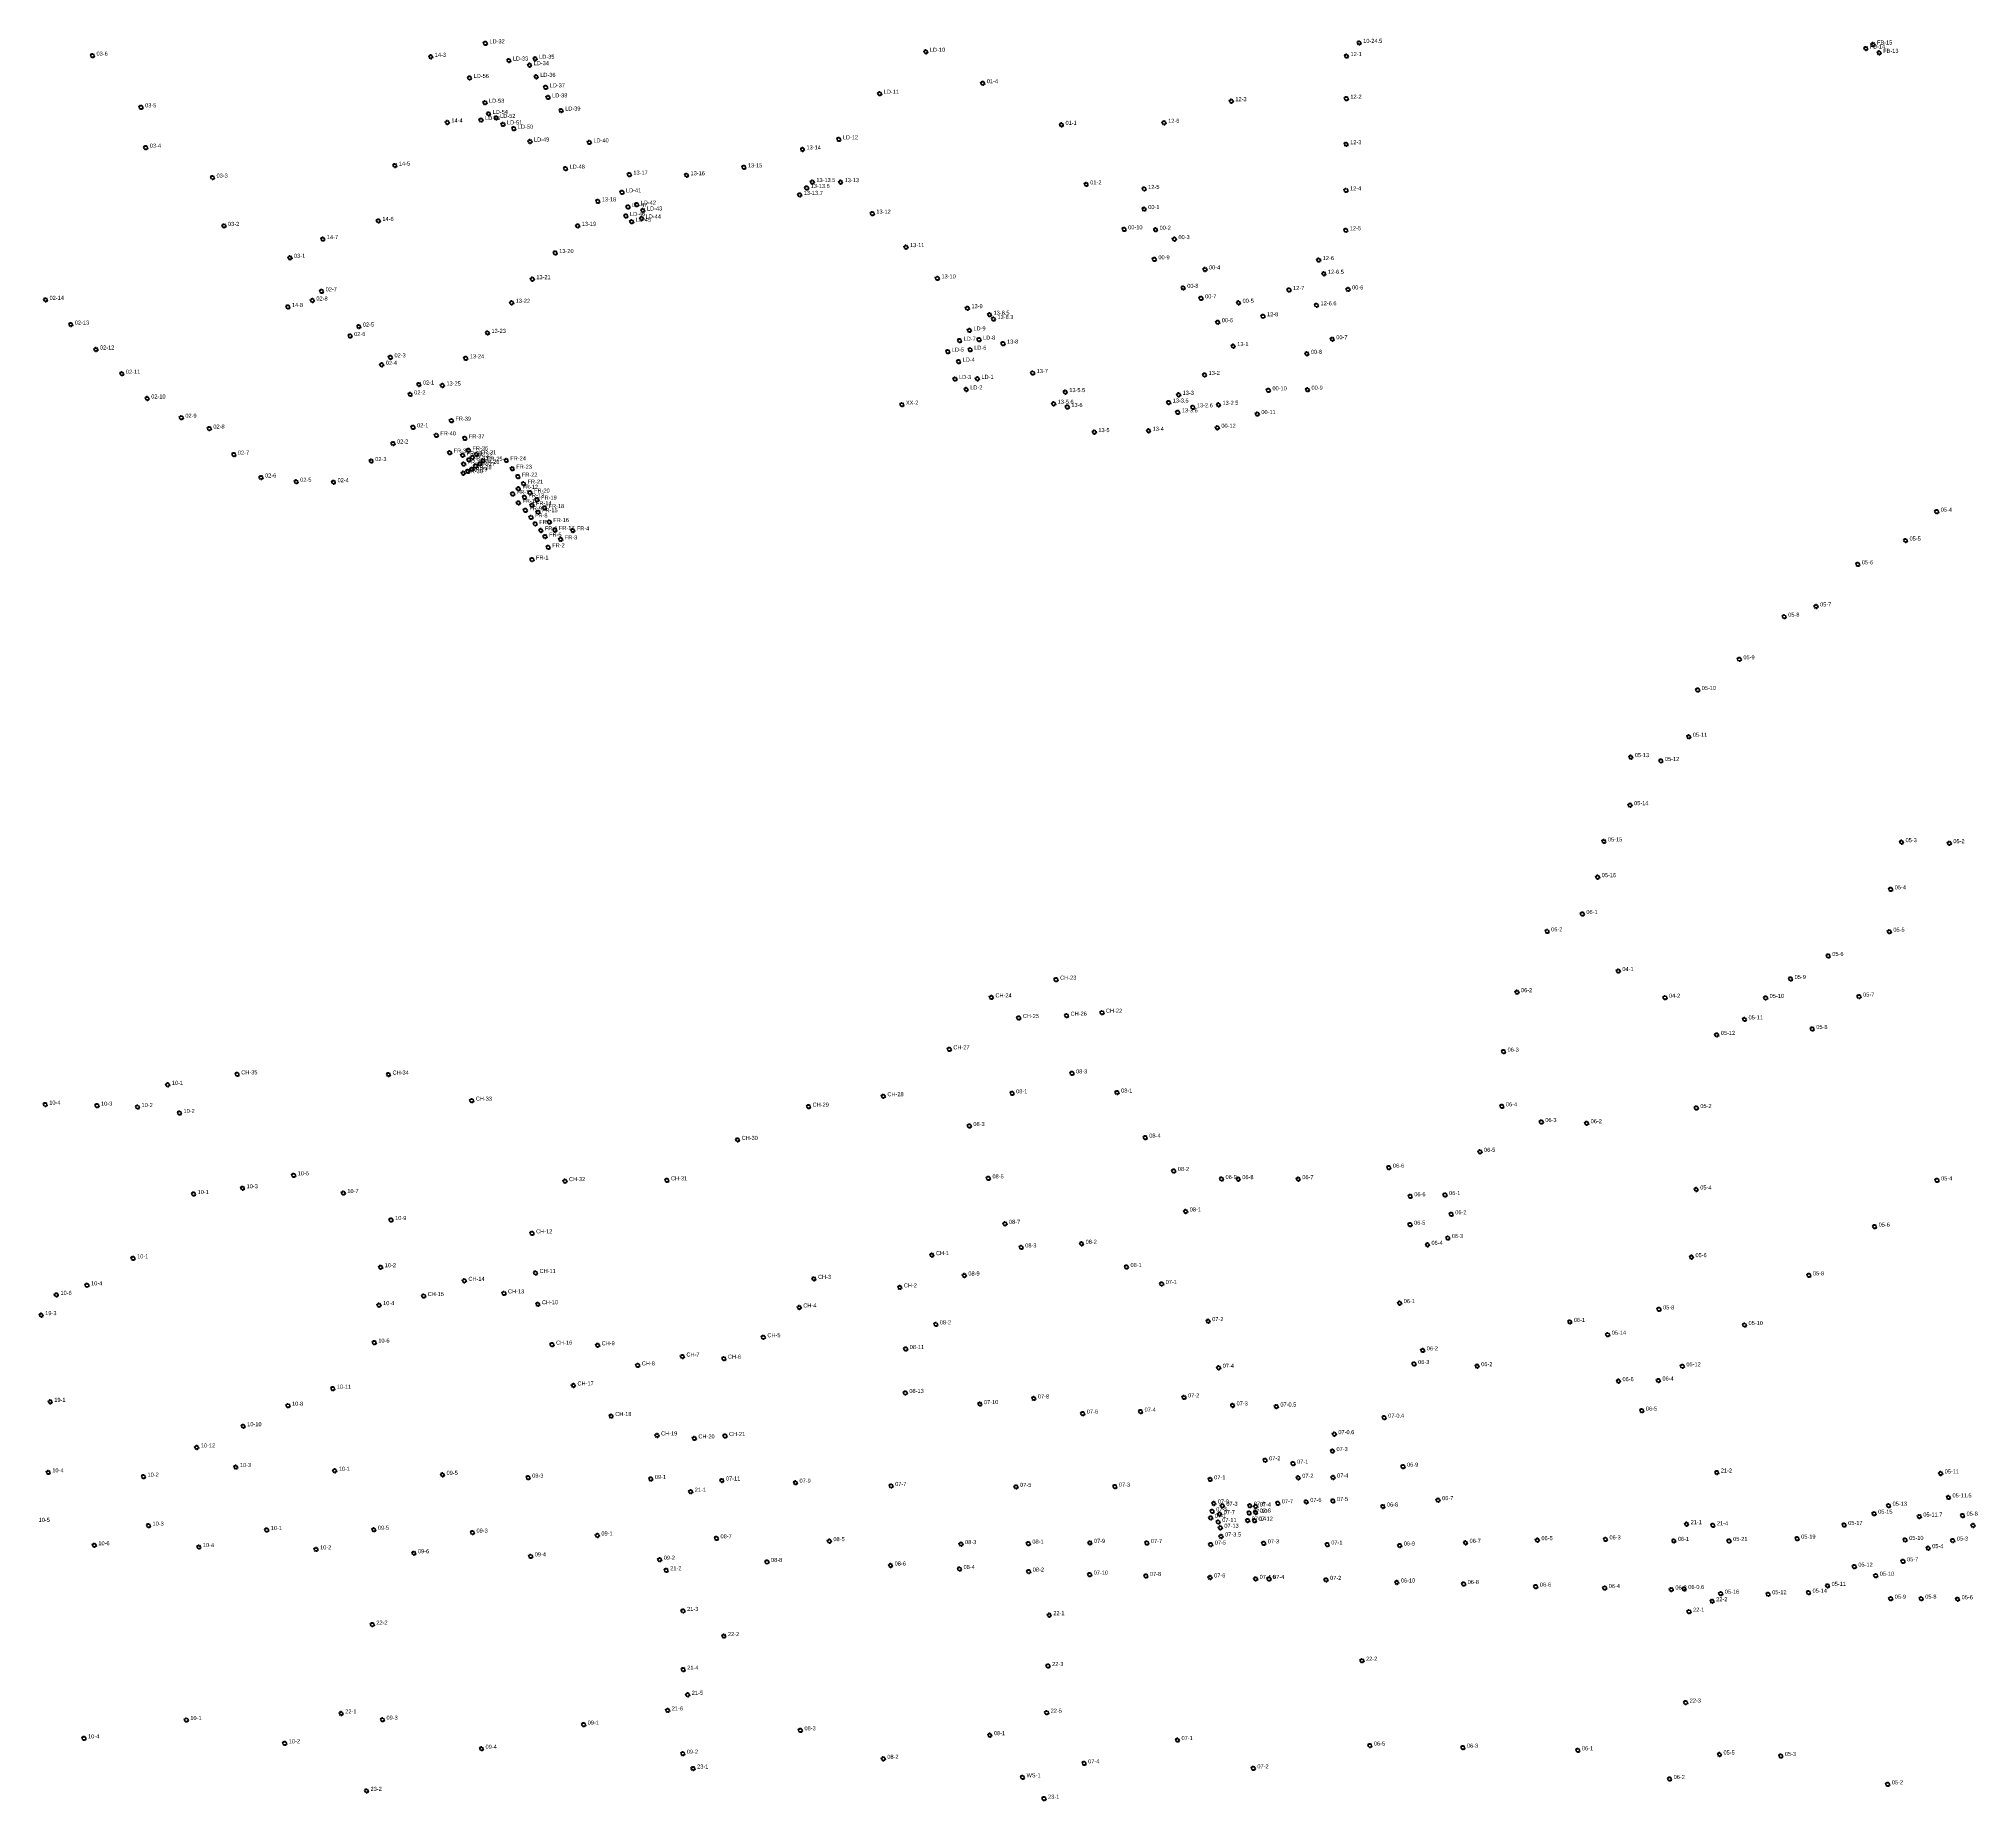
# Model space of a CAD drawing. Header units: inches. Extents: x 486468 to 494393, y 5455952 to 5461583.
# Drawn here: x 490640 to 491594, y 5456906 to 5457774 of the extents above; entities that cross this region are included whole.
import ezdxf

# ---------------------------------------------------------------- set-up
doc = ezdxf.new("R2010")
doc.units = ezdxf.units.IN
doc.header["$MEASUREMENT"] = 0
doc.layers.add('StreetLightingPoles', color=10, linetype='Continuous')

# ---------------------------------------------------------------- blocks, each defined once
blk = doc.blocks.new('Light')
at = {"color": 255}
for p, q in [((-0.71, 0.23), (-1.19, 0.39)), ((-0.44, 0.61), (-0.73, 1.01)), ((0, 0.75), (0, 1.25)), ((0.44, 0.61), (0.73, 1.01)), ((0.71, 0.23), (1.19, 0.39)), ((-0.71, -0.23), (-1.19, -0.39)), ((-0.44, -0.61), (-0.73, -1.01)), ((0, -0.75), (0, -1.25)), ((0.44, -0.61), (0.73, -1.01)), ((0.71, -0.23), (1.19, -0.39))]:
    blk.add_line(p, q, dxfattribs=at)
blk.add_circle((0, 0), 0.75, dxfattribs=at)

msp = doc.modelspace()

# ---------------------------------------------------------------- block references
at = {"layer": 'StreetLightingPoles'}
for p in [(490859.677, 5457772.01), (491289.992, 5457772.25), (490666.184, 5457765.954), (490832.787, 5457765.366), (490871.241, 5457763.541), (490884.166, 5457764.405), (491076.604, 5457767.844), (491283.745, 5457765.747), (491539.549, 5457769.461), (491543.044, 5457771.435), (491546.083, 5457767.336), (490851.894, 5457754.977), (490881.449, 5457761.259), (490884.698, 5457755.509), (491104.619, 5457752.382), (490889.34, 5457750.358), (490890.544, 5457745.379), (491053.844, 5457747.184), (491227.035, 5457743.524), (491283.665, 5457744.751), (490690.112, 5457740.488), (490857.538, 5457734.203), (490859.473, 5457742.738), (490861.248, 5457737.262), (490864.962, 5457735.285), (490896.992, 5457738.905), (490840.943, 5457733.031), (490868.348, 5457732.064), (490873.67, 5457729.97), (491033.734, 5457724.74), (491143.402, 5457731.86), (491193.924, 5457732.872), (490692.416, 5457720.639), (490881.645, 5457723.653), (490910.87, 5457723.199), (491015.825, 5457719.743), (491283.582, 5457722.315), (490725.293, 5457705.88), (490815.105, 5457711.81), (490899.145, 5457710.277), (490930.574, 5457707.338), (490958.73, 5457707.042), (490986.994, 5457710.92), (490926.936, 5457698.644), (491014.493, 5457697.354), (491017.881, 5457700.76), (491020.676, 5457703.668), (491034.61, 5457703.641), (491155.574, 5457702.514), (491184.122, 5457700.295), (491283.496, 5457699.577), (490915.041, 5457694.167), (490928.886, 5457686.955), (490929.924, 5457691.38), (490934.152, 5457692.571), (490936.627, 5457685.729), (490937.252, 5457689.673), (491050.215, 5457688.121), (491184.112, 5457690.356), (490730.956, 5457682.087), (490806.972, 5457684.542), (490905.149, 5457682.096), (490931.71, 5457684.131), (491174.246, 5457680.419), (491189.737, 5457680.17), (491283.423, 5457679.933), (490779.62, 5457675.592), (490894.065, 5457668.738), (491066.811, 5457671.615), (491199.007, 5457675.564), (490763.422, 5457666.372), (491189.141, 5457665.628), (491214.049, 5457660.628), (491270.051, 5457665.242), (491272.627, 5457658.48), (490779.015, 5457649.874), (490882.777, 5457655.842), (491082.284, 5457656.227), (491203.317, 5457651.551), (491255.445, 5457650.511), (491284.531, 5457650.777), (490643.072, 5457645.646), (490762.415, 5457642.118), (490774.467, 5457645.333), (490872.609, 5457644.198), (491097.056, 5457641.534), (491107.986, 5457638.309), (491212.152, 5457646.386), (491230.589, 5457644.203), (491268.995, 5457642.99), (490655.487, 5457633.472), (490797.34, 5457632.504), (490860.697, 5457629.377), (491098.043, 5457630.586), (491109.902, 5457636.188), (491220.352, 5457634.636), (491242.623, 5457637.573), (490667.88, 5457621.182), (490793.058, 5457627.839), (491087.411, 5457620.155), (491093.194, 5457625.557), (491098.416, 5457621.086), (491102.8, 5457626.022), (491114.595, 5457624.098), (491227.96, 5457622.854), (491264.246, 5457619.064), (491276.734, 5457626.262), (490680.637, 5457609.25), (490808.631, 5457613.649), (490812.914, 5457617.342), (490850.013, 5457616.833), (491092.727, 5457615.219), (491129.203, 5457609.592), (490826.93, 5457603.929), (490838.508, 5457603.468), (491090.958, 5457606.628), (491096.461, 5457601.505), (491101.965, 5457606.749), (491145.245, 5457600.199), (491213.873, 5457608.669), (491245.3, 5457601.092), (491264.542, 5457601.375), (490693.115, 5457597.046), (490822.647, 5457599.069), (491064.792, 5457593.998), (491139.534, 5457594.438), (491146.272, 5457592.897), (491196.166, 5457595.048), (491200.66, 5457590.224), (491201.078, 5457598.856), (491208.093, 5457592.734), (491220.704, 5457593.942), (490709.927, 5457587.59), (490723.73, 5457582.23), (490824.049, 5457582.853), (490842.935, 5457586.113), (491186.292, 5457581.149), (491220.134, 5457582.625), (491239.834, 5457589.376), (490814.189, 5457574.867), (490835.493, 5457578.888), (490849.55, 5457577.443), (490851.325, 5457571.559), (491159.557, 5457580.495), (490735.816, 5457569.391), (490803.453, 5457566.225), (490842.06, 5457570.339), (490848.474, 5457569.119), (490848.983, 5457564.747), (490851.529, 5457566.78), (490853.056, 5457562.205), (490853.26, 5457568), (490854.889, 5457563.832), (490855.296, 5457569.525), (490856.925, 5457564.848), (490858.452, 5457566.374), (490869.96, 5457566.56), (490872.914, 5457562.451), (490749.182, 5457558.123), (490766.491, 5457556.045), (490784.896, 5457555.826), (490848.78, 5457560.273), (490851.02, 5457561.188), (490875.682, 5457558.534), (490875.913, 5457552.544), (490878.451, 5457555.078), (490873.144, 5457550.01), (490875.913, 5457545.633), (490878.912, 5457548.397), (490881.681, 5457550.701), (490882.604, 5457544.481), (490885.142, 5457547.245), (490888.833, 5457543.098), (490879.374, 5457541.946), (490882.142, 5457538.491), (490884.219, 5457535.265), (490885.603, 5457541.025), (490891.14, 5457536.187), (491574.434, 5457541.323), (490886.987, 5457532.04), (490889.064, 5457529.045), (490890.6, 5457523.725), (490893.909, 5457532.27), (490896.789, 5457527.635), (490902.727, 5457532.05), (491559.071, 5457527.084), (490882.618, 5457517.7), (491535.572, 5457515.371), (491515.001, 5457494.613), (491499.314, 5457489.562), (491477.247, 5457468.599), (491456.717, 5457453.486), (491452.349, 5457430.423), (491423.773, 5457420.386), (491438.605, 5457418.51), (491423.407, 5457396.723), (491410.528, 5457378.857), (491557.107, 5457378.503), (491580.634, 5457377.986), (491407.458, 5457361.251), (491551.739, 5457355.272), (491399.92, 5457343.123), (491382.581, 5457334.549), (491551.094, 5457334.37), (491417.628, 5457314.976), (491521.002, 5457322.432), (491140.732, 5457310.77), (491367.708, 5457304.595), (491502.463, 5457311.08), (491108.879, 5457302.004), (491163.322, 5457294.481), (491440.598, 5457301.866), (491490.167, 5457301.768), (491536.173, 5457302.426), (491122.333, 5457291.872), (491145.901, 5457293.004), (491479.782, 5457291.175), (491513.133, 5457286.476), (491088.139, 5457276.426), (491361.101, 5457275.306), (491466.11, 5457283.549), (490703.226, 5457258.949), (490737.449, 5457264.132), (490811.953, 5457264.008), (491148.582, 5457264.6), (490642.907, 5457249.222), (490668.386, 5457248.714), (490688.352, 5457248), (490852.943, 5457251.13), (491018.848, 5457248.189), (491055.666, 5457253.335), (491119.08, 5457254.767), (491170.782, 5457255.144), (491360.29, 5457248.374), (491456.034, 5457247.536), (490709.03, 5457245.087), (491098.027, 5457238.661), (491379.689, 5457240.652), (491402.012, 5457240.044), (490983.871, 5457231.824), (491184.648, 5457232.925), (491304.582, 5457218.157), (491349.501, 5457225.944), (490765.257, 5457214.392), (490898.864, 5457211.508), (490949.078, 5457211.909), (491107.408, 5457212.873), (491198.682, 5457216.519), (491222.208, 5457212.544), (491230.449, 5457212.482), (491259.997, 5457212.482), (491574.571, 5457211.894), (490715.969, 5457205.187), (490740.088, 5457208.022), (490789.695, 5457205.625), (491315.157, 5457204.041), (491332.297, 5457204.668), (491455.982, 5457207.398), (490813.23, 5457192.37), (491115.552, 5457190.485), (491204.546, 5457196.573), (491315.053, 5457190.051), (491335.328, 5457195.167), (490882.669, 5457185.777), (491153.291, 5457180.633), (491323.623, 5457180.133), (491333.655, 5457183.474), (491543.843, 5457189.095), (490686.179, 5457173.5), (491079.564, 5457175.047), (491123.548, 5457178.871), (491453.644, 5457174.047), (490808.11, 5457169.101), (490849.315, 5457162.391), (490884.359, 5457166.256), (491021.462, 5457163.359), (491095.55, 5457165.015), (491175.386, 5457169.233), (491192.721, 5457160.868), (491511.502, 5457165.1), (490648.42, 5457155.485), (490663.478, 5457160.212), (490829.266, 5457154.897), (490868.834, 5457156.21), (491063.759, 5457159.14), (491309.944, 5457151.414), (490640.922, 5457145.493), (490807.283, 5457150.416), (490885.49, 5457150.877), (491014.261, 5457149.28), (491215.628, 5457142.545), (491393.735, 5457142.168), (491437.665, 5457148.345), (490804.954, 5457131.958), (490996.569, 5457134.604), (491081.519, 5457140.942), (491412.38, 5457135.846), (491479.776, 5457140.614), (490892.513, 5457130.966), (490914.957, 5457130.675), (490956.712, 5457125.096), (490977.14, 5457124.031), (491066.673, 5457128.815), (491321.29, 5457128.119), (490934.693, 5457120.749), (491220.803, 5457119.546), (491317.037, 5457121.412), (491348.092, 5457120.35), (491417.695, 5457112.972), (491437.368, 5457113.278), (491449.179, 5457120.31), (490784.52, 5457109.274), (490903.038, 5457110.848), (491066.493, 5457107.177), (491129.772, 5457104.461), (491203.734, 5457104.966), (490645.376, 5457102.781), (490762.454, 5457100.87), (490921.621, 5457095.765), (491103.217, 5457101.667), (491153.873, 5457096.972), (491182.331, 5457097.965), (491227.637, 5457101.006), (491249.212, 5457100.471), (491302.326, 5457095.007), (491429.197, 5457098.467), (490740.398, 5457090.776), (490944.204, 5457086.225), (490962.578, 5457084.767), (490977.675, 5457085.969), (491277.758, 5457086.861), (490717.529, 5457080.311), (491276.841, 5457078.516), (490644.397, 5457068.025), (490691.283, 5457065.914), (490736.759, 5457070.642), (490785.481, 5457068.814), (490838.57, 5457066.823), (490880.732, 5457065.459), (491243.685, 5457074.011), (491257.405, 5457072.32), (491259.976, 5457065.369), (491277.145, 5457065.508), (491311.599, 5457070.855), (491466.116, 5457067.959), (491576.355, 5457067.505), (490941.132, 5457064.765), (490960.785, 5457058.491), (490976.157, 5457064.022), (491012.388, 5457062.922), (491059.516, 5457061.361), (491121.018, 5457060.89), (491169.691, 5457061.018), (491216.595, 5457064.57), (491580.23, 5457055.699), (491217.615, 5457048.873), (491218.404, 5457052.709), (491221.297, 5457047.454), (491222.612, 5457051.553), (491235.815, 5457048.025), (491236.131, 5457051.598), (491238.972, 5457048.235), (491239.024, 5457051.23), (491249.92, 5457052.814), (491263.91, 5457053.494), (491277.069, 5457053.947), (491301.693, 5457051.208), (491328.864, 5457054.358), (491543.597, 5457047.669), (491550.713, 5457051.618), (491565.857, 5457046.281), (491587.16, 5457046.704), (490693.772, 5457041.779), (490751.959, 5457039.669), (490804.734, 5457039.774), (490853.326, 5457038.369), (490914.834, 5457036.952), (491216.879, 5457045.615), (491220.561, 5457043.566), (491221.613, 5457040.729), (491221.967, 5457036.468), (491235.079, 5457044.294), (491238.446, 5457044.241), (491451.252, 5457042.528), (491464.188, 5457041.978), (491528.839, 5457042.139), (491592.35, 5457041.876), (490667.083, 5457032.147), (490718.577, 5457031.23), (490776.275, 5457030.077), (490824.47, 5457028.213), (490973.479, 5457035.573), (491029.085, 5457034.163), (491093.922, 5457032.693), (491127.078, 5457032.941), (491157.407, 5457033.307), (491185.429, 5457033.245), (491216.895, 5457032.456), (491243.002, 5457033.07), (491274.282, 5457032.45), (491309.975, 5457031.994), (491342.379, 5457033.339), (491377.78, 5457034.636), (491411.293, 5457035.031), (491444.958, 5457034.288), (491472.18, 5457034.24), (491505.689, 5457035.392), (491558.882, 5457034.767), (491570.205, 5457030.703), (491582.333, 5457034.436), (490881.969, 5457026.651), (490945.533, 5457024.989), (490948.745, 5457019.798), (490998.353, 5457023.92), (491059.236, 5457022.159), (491093.186, 5457020.444), (491127.256, 5457019.163), (491157.249, 5457017.663), (491533.847, 5457021.601), (491557.828, 5457024.234), (491184.982, 5457017.013), (491216.587, 5457016.258), (491239.015, 5457015.569), (491245.611, 5457015.539), (491273.695, 5457015.069), (491308.526, 5457013.784), (491341.447, 5457013.06), (491376.966, 5457011.745), (491410.918, 5457011.047), (491443.746, 5457010.324), (491450.061, 5457010.591), (491468.043, 5457008.261), (491491.419, 5457007.998), (491511.293, 5457008.786), (491520.67, 5457012.122), (491544.388, 5457017.125), (490957.047, 5456999.789), (491452.433, 5456999.394), (491463.818, 5457004.564), (491551.767, 5457005.803), (491566.788, 5457005.803), (491584.708, 5457005.54), (490803.98, 5456993.046), (491137.374, 5456997.699), (490977.153, 5456987.384), (490957.108, 5456970.853), (491136.802, 5456972.649), (491291.381, 5456975.235), (490949.49, 5456950.765), (490959.329, 5456958.447), (491450.792, 5456954.621), (490712.37, 5456946.02), (490788.643, 5456949.261), (490808.987, 5456946.194), (490908.075, 5456943.78), (491014.822, 5456940.989), (491136.091, 5456949.64), (490661.991, 5456937.029), (490760.869, 5456934.581), (490857.764, 5456931.876), (491108.089, 5456938.576), (491200.52, 5456936.166), (491295.272, 5456933.448), (491341.078, 5456932.405), (490956.887, 5456929.439), (490961.972, 5456922.138), (491055.637, 5456926.928), (491154.548, 5456924.707), (491237.859, 5456922.241), (491397.707, 5456931.116), (491467.445, 5456929.053), (491497.649, 5456928.34), (491124.214, 5456917.82), (491442.874, 5456917), (491550.323, 5456914.347), (490801.141, 5456911.134), (491134.793, 5456907.285)]:
    msp.add_blockref('Light', p, dxfattribs=at)

# ---------------------------------------------------------------- texts
for s, p in [('LD-32', (490861.677, 5457772.01)), ('10-24.5', (491291.992, 5457772.25)), ('FB-15', (491545.044, 5457771.435)), ('03-6', (490668.184, 5457765.954)), ('14-3', (490834.787, 5457765.366)), ('LD-33', (490873.241, 5457763.541)), ('LD-34', (490883.449, 5457761.259)), ('LD-35', (490886.166, 5457764.405)), ('LD-10', (491078.604, 5457767.844)), ('12-1', (491285.745, 5457765.747)), ('FB-14', (491541.549, 5457769.461)), ('FB-13', (491548.083, 5457767.336)), ('LD-56', (490853.894, 5457754.977)), ('LD-36', (490886.698, 5457755.509)), ('01-4', (491106.619, 5457752.382)), ('LD-53', (490861.473, 5457742.738)), ('LD-37', (490891.34, 5457750.358)), ('LD-38', (490892.544, 5457745.379)), ('LD-11', (491055.844, 5457747.184)), ('12-3', (491229.035, 5457743.524)), ('12-2', (491285.665, 5457744.751)), ('03-5', (490692.112, 5457740.488)), ('14-4', (490842.943, 5457733.031)), ('LD-55', (490859.538, 5457734.203)), ('LD-54', (490863.248, 5457737.262)), ('LD-52', (490866.962, 5457735.285)), ('LD-39', (490898.992, 5457738.905)), ('12-6', (491195.924, 5457732.872)), ('LD-51', (490870.348, 5457732.064)), ('LD-50', (490875.67, 5457729.97)), ('LD-49', (490883.645, 5457723.653)), ('LD-40', (490912.87, 5457723.199)), ('LD-12', (491035.734, 5457724.74)), ('01-1', (491145.402, 5457731.86)), ('03-4', (490694.416, 5457720.639)), ('13-14', (491017.825, 5457719.743)), ('12-3', (491285.582, 5457722.315)), ('03-3', (490727.293, 5457705.88)), ('14-5', (490817.105, 5457711.81)), ('LD-48', (490901.145, 5457710.277)), ('13-17', (490932.574, 5457707.338)), ('13-16', (490960.73, 5457707.042)), ('13-15', (490988.994, 5457710.92)), ('LD-41', (490928.936, 5457698.644)), ('13-13.7', (491016.493, 5457697.354)), ('13-13.6', (491019.881, 5457700.76)), ('13-13.5', (491022.676, 5457703.668)), ('13-13', (491036.61, 5457703.641)), ('01-2', (491157.574, 5457702.514)), ('12-5', (491186.122, 5457700.295)), ('12-4', (491285.496, 5457699.577)), ('13-18', (490917.041, 5457694.167)), ('LD-46', (490930.886, 5457686.955)), ('LD-47', (490931.924, 5457691.38)), ('LD-42', (490936.152, 5457692.571)), ('LD-44', (490938.627, 5457685.729)), ('LD-43', (490939.252, 5457689.673)), ('13-12', (491052.215, 5457688.121)), ('00-1', (491186.112, 5457690.356)), ('03-2', (490732.956, 5457682.087)), ('14-7', (490781.62, 5457675.592)), ('14-6', (490808.972, 5457684.542)), ('13-19', (490907.149, 5457682.096)), ('LD-45', (490933.71, 5457684.131)), ('00-10', (491176.246, 5457680.419)), ('00-2', (491191.737, 5457680.17)), ('00-3', (491201.007, 5457675.564)), ('12-5', (491285.423, 5457679.933)), ('03-1', (490765.422, 5457666.372)), ('13-20', (490896.065, 5457668.738)), ('13-11', (491068.811, 5457671.615)), ('13-10', (491084.284, 5457656.227)), ('00-9', (491191.141, 5457665.628)), ('00-4', (491216.049, 5457660.628)), ('12-6', (491272.051, 5457665.242)), ('12-6.5', (491274.627, 5457658.48)), ('02-7', (490781.015, 5457649.874)), ('13-21', (490884.777, 5457655.842)), ('00-8', (491205.317, 5457651.551)), ('12-7', (491257.445, 5457650.511)), ('00-6', (491286.531, 5457650.777)), ('02-14', (490645.072, 5457645.646)), ('14-8', (490764.415, 5457642.118)), ('02-8', (490776.467, 5457645.333)), ('13-22', (490874.609, 5457644.198)), ('13-9', (491099.056, 5457641.534)), ('13-8.5', (491109.986, 5457638.309)), ('00-7', (491214.152, 5457646.386)), ('00-5', (491232.589, 5457644.203)), ('12-8', (491244.623, 5457637.573)), ('12-6.6', (491270.995, 5457642.99)), ('02-13', (490657.487, 5457633.472)), ('02-6', (490795.058, 5457627.839)), ('02-5', (490799.34, 5457632.504)), ('13-23', (490862.697, 5457629.377)), ('LD-9', (491100.043, 5457630.586)), ('13-8.3', (491111.902, 5457636.188)), ('00-6', (491222.352, 5457634.636)), ('02-12', (490669.88, 5457621.182)), ('LD-5', (491089.411, 5457620.155)), ('LD-7', (491095.194, 5457625.557)), ('LD-6', (491100.416, 5457621.086)), ('LD-8', (491104.8, 5457626.022)), ('13-8', (491116.595, 5457624.098)), ('13-1', (491229.96, 5457622.854)), ('00-8', (491266.246, 5457619.064)), ('00-7', (491278.734, 5457626.262)), ('02-11', (490682.637, 5457609.25)), ('02-4', (490810.631, 5457613.649)), ('02-3', (490814.914, 5457617.342)), ('13-24', (490852.013, 5457616.833)), ('LD-4', (491094.727, 5457615.219)), ('13-7', (491131.203, 5457609.592)), ('13-2', (491215.873, 5457608.669)), ('02-2', (490824.647, 5457599.069)), ('02-1', (490828.93, 5457603.929)), ('13-25', (490840.508, 5457603.468)), ('LD-3', (491092.958, 5457606.628)), ('LD-2', (491098.461, 5457601.505)), ('LD-1', (491103.965, 5457606.749)), ('13-5.5', (491147.245, 5457600.199)), ('13-3', (491203.078, 5457598.856)), ('00-10', (491247.3, 5457601.092)), ('00-9', (491266.542, 5457601.375)), ('02-10', (490695.115, 5457597.046)), ('XX-2', (491066.792, 5457593.998)), ('13-5.6', (491141.534, 5457594.438)), ('13-6', (491148.272, 5457592.897)), ('13-3.5', (491198.166, 5457595.048)), ('13-3.6', (491202.66, 5457590.224)), ('13-2.6', (491210.093, 5457592.734)), ('13-2.5', (491222.704, 5457593.942)), ('00-11', (491241.834, 5457589.376)), ('02-9', (490711.927, 5457587.59)), ('02-8', (490725.73, 5457582.23)), ('02-1', (490826.049, 5457582.853)), ('FR-39', (490844.935, 5457586.113)), ('13-5', (491161.557, 5457580.495)), ('13-4', (491188.292, 5457581.149)), ('00-12', (491222.134, 5457582.625)), ('02-2', (490816.189, 5457574.867)), ('FR-40', (490837.493, 5457578.888)), ('FR-38', (490844.06, 5457570.339)), ('FR-37', (490851.55, 5457577.443)), ('FR-36', (490853.325, 5457571.559)), ('02-7', (490737.816, 5457569.391)), ('02-3', (490805.453, 5457566.225)), ('FR-35', (490850.474, 5457569.119)), ('FR-34', (490850.983, 5457564.747)), ('FR-29', (490853.02, 5457561.188)), ('FR-33', (490853.529, 5457566.78)), ('FR-28', (490855.056, 5457562.205)), ('FR-32', (490855.26, 5457568)), ('FR-27', (490856.889, 5457563.832)), ('FR-31', (490857.296, 5457569.525)), ('FR-26', (490858.925, 5457564.848)), ('FR-25', (490860.452, 5457566.374)), ('FR-24', (490871.96, 5457566.56)), ('FR-23', (490874.914, 5457562.451)), ('02-6', (490751.182, 5457558.123)), ('02-5', (490768.491, 5457556.045)), ('02-4', (490786.896, 5457555.826)), ('FR-30', (490850.78, 5457560.273)), ('FR-22', (490877.682, 5457558.534)), ('FR-12', (490877.913, 5457552.544)), ('FR-21', (490880.451, 5457555.078)), ('FR-11', (490875.144, 5457550.01)), ('FR-10', (490877.913, 5457545.633)), ('FR-13', (490880.912, 5457548.397)), ('FR-9', (490881.374, 5457541.946)), ('FR-20', (490883.681, 5457550.701)), ('FR-14', (490884.604, 5457544.481)), ('FR-19', (490887.142, 5457547.245)), ('FR-18', (490890.833, 5457543.098)), ('FR-8', (490884.142, 5457538.491)), ('FR-7', (490886.219, 5457535.265)), ('FR-15', (490887.603, 5457541.025)), ('FR-6', (490888.987, 5457532.04)), ('FR-16', (490893.14, 5457536.187)), ('FR-17', (490895.909, 5457532.27)), ('FR-4', (490904.727, 5457532.05)), ('05-4', (491576.434, 5457541.323)), ('FR-5', (490891.064, 5457529.045)), ('FR-2', (490892.6, 5457523.725)), ('FR-3', (490898.789, 5457527.635)), ('05-5', (491561.071, 5457527.084)), ('FR-1', (490884.618, 5457517.7)), ('05-6', (491537.572, 5457515.371)), ('05-7', (491517.001, 5457494.613)), ('05-8', (491501.314, 5457489.562)), ('05-9', (491479.247, 5457468.599)), ('05-10', (491458.717, 5457453.486)), ('05-11', (491454.349, 5457430.423)), ('05-13', (491425.773, 5457420.386)), ('05-12', (491440.605, 5457418.51)), ('05-14', (491425.407, 5457396.723)), ('05-15', (491412.528, 5457378.857)), ('05-3', (491559.107, 5457378.503)), ('05-2', (491582.634, 5457377.986)), ('05-16', (491409.458, 5457361.251)), ('05-4', (491553.739, 5457355.272)), ('06-1', (491401.92, 5457343.123)), ('06-2', (491384.581, 5457334.549)), ('05-5', (491553.094, 5457334.37)), ('05-6', (491523.002, 5457322.432)), ('04-1', (491419.628, 5457314.976)), ('CH-23', (491142.732, 5457310.77)), ('06-2', (491369.708, 5457304.595)), ('05-9', (491504.463, 5457311.08)), ('CH-24', (491110.879, 5457302.004)), ('CH-22', (491165.322, 5457294.481)), ('04-2', (491442.598, 5457301.866)), ('05-10', (491492.167, 5457301.768)), ('05-7', (491538.173, 5457302.426)), ('CH-25', (491124.333, 5457291.872)), ('CH-26', (491147.901, 5457293.004)), ('05-11', (491481.782, 5457291.175)), ('05-8', (491515.133, 5457286.476)), ('CH-27', (491090.139, 5457276.426)), ('06-3', (491363.101, 5457275.306)), ('05-12', (491468.11, 5457283.549)), ('10-1', (490705.226, 5457258.949)), ('CH-35', (490739.449, 5457264.132)), ('CH-34', (490813.953, 5457264.008)), ('08-3', (491150.582, 5457264.6)), ('10-4', (490644.907, 5457249.222)), ('10-3', (490670.386, 5457248.714)), ('10-2', (490690.352, 5457248)), ('CH-33', (490854.943, 5457251.13)), ('CH-29', (491020.848, 5457248.189)), ('CH-28', (491057.666, 5457253.335)), ('08-1', (491121.08, 5457254.767)), ('08-1', (491172.782, 5457255.144)), ('06-4', (491362.29, 5457248.374)), ('05-2', (491458.034, 5457247.536)), ('10-2', (490711.03, 5457245.087)), ('08-3', (491100.027, 5457238.661)), ('06-3', (491381.689, 5457240.652)), ('06-2', (491404.012, 5457240.044)), ('CH-30', (490985.871, 5457231.824)), ('08-4', (491186.648, 5457232.925)), ('06-6', (491306.582, 5457218.157)), ('06-5', (491351.501, 5457225.944)), ('10-3', (490742.088, 5457208.022)), ('10-5', (490767.257, 5457214.392)), ('CH-32', (490900.864, 5457211.508)), ('CH-31', (490951.078, 5457211.909)), ('08-5', (491109.408, 5457212.873)), ('08-2', (491200.682, 5457216.519)), ('06-9', (491224.208, 5457212.544)), ('06-8', (491232.449, 5457212.482)), ('06-7', (491261.997, 5457212.482)), ('05-4', (491576.571, 5457211.894)), ('10-1', (490717.969, 5457205.187)), ('10-7', (490791.695, 5457205.625)), ('06-6', (491317.157, 5457204.041)), ('06-1', (491334.297, 5457204.668)), ('05-4', (491457.982, 5457207.398)), ('10-9', (490815.23, 5457192.37)), ('08-7', (491117.552, 5457190.485)), ('08-1', (491206.546, 5457196.573)), ('06-5', (491317.053, 5457190.051)), ('06-2', (491337.328, 5457195.167)), ('05-6', (491545.843, 5457189.095)), ('CH-12', (490884.669, 5457185.777)), ('08-3', (491125.548, 5457178.871)), ('08-2', (491155.291, 5457180.633)), ('06-4', (491325.623, 5457180.133)), ('06-3', (491335.655, 5457183.474)), ('10-1', (490688.179, 5457173.5)), ('CH-1', (491081.564, 5457175.047)), ('05-6', (491455.644, 5457174.047)), ('10-4', (490665.478, 5457160.212)), ('10-2', (490810.11, 5457169.101)), ('CH-14', (490851.315, 5457162.391)), ('CH-11', (490886.359, 5457166.256)), ('CH-3', (491023.462, 5457163.359)), ('08-9', (491097.55, 5457165.015)), ('08-1', (491177.386, 5457169.233)), ('07-1', (491194.721, 5457160.868)), ('05-8', (491513.502, 5457165.1)), ('10-6', (490650.42, 5457155.485)), ('10-4', (490809.283, 5457150.416)), ('CH-15', (490831.266, 5457154.897)), ('CH-13', (490870.834, 5457156.21)), ('CH-10', (490887.49, 5457150.877)), ('CH-2', (491065.759, 5457159.14)), ('06-1', (491311.944, 5457151.414)), ('19-3', (490642.922, 5457145.493)), ('CH-4', (491016.261, 5457149.28)), ('08-2', (491083.519, 5457140.942)), ('07-2', (491217.628, 5457142.545)), ('06-1', (491395.735, 5457142.168)), ('05-8', (491439.665, 5457148.345)), ('05-10', (491481.776, 5457140.614)), ('10-6', (490806.954, 5457131.958)), ('CH-5', (490998.569, 5457134.604)), ('05-14', (491414.38, 5457135.846)), ('CH-16', (490894.513, 5457130.966)), ('CH-9', (490916.957, 5457130.675)), ('CH-7', (490958.712, 5457125.096)), ('CH-6', (490979.14, 5457124.031)), ('08-11', (491068.673, 5457128.815)), ('06-2', (491323.29, 5457128.119)), ('CH-8', (490936.693, 5457120.749)), ('07-4', (491222.803, 5457119.546)), ('06-3', (491319.037, 5457121.412)), ('06-2', (491350.092, 5457120.35)), ('06-6', (491419.695, 5457112.972)), ('06-4', (491439.368, 5457113.278)), ('05-12', (491451.179, 5457120.31)), ('19-1', (490647.376, 5457102.781)), ('10-11', (490786.52, 5457109.274)), ('CH-17', (490905.038, 5457110.848)), ('08-13', (491068.493, 5457107.177)), ('07-8', (491131.772, 5457104.461)), ('07-2', (491205.734, 5457104.966)), ('10-8', (490764.454, 5457100.87)), ('CH-18', (490923.621, 5457095.765)), ('07-10', (491105.217, 5457101.667)), ('07-6', (491155.873, 5457096.972)), ('07-4', (491184.331, 5457097.965)), ('07-3', (491229.637, 5457101.006)), ('07-0.5', (491251.212, 5457100.471)), ('07-0.4', (491304.326, 5457095.007)), ('06-5', (491431.197, 5457098.467)), ('10-10', (490742.398, 5457090.776)), ('CH-19', (490946.204, 5457086.225)), ('CH-20', (490964.578, 5457084.767)), ('CH-21', (490979.675, 5457085.969)), ('07-0.6', (491279.758, 5457086.861)), ('10-12', (490719.529, 5457080.311)), ('07-2', (491245.685, 5457074.011)), ('07-3', (491278.841, 5457078.516)), ('10-4', (490646.397, 5457068.025)), ('10-2', (490693.283, 5457065.914)), ('10-3', (490738.759, 5457070.642)), ('10-1', (490787.481, 5457068.814)), ('09-5', (490840.57, 5457066.823)), ('09-3', (490882.732, 5457065.459)), ('09-1', (490943.132, 5457064.765)), ('07-1', (491218.595, 5457064.57)), ('07-1', (491259.405, 5457072.32)), ('07-2', (491261.976, 5457065.369)), ('07-4', (491279.145, 5457065.508)), ('06-9', (491313.599, 5457070.855)), ('21-2', (491468.116, 5457067.959)), ('05-11', (491578.355, 5457067.505)), ('21-1', (490962.785, 5457058.491)), ('07-11', (490978.157, 5457064.022)), ('07-9', (491014.388, 5457062.922)), ('07-7', (491061.516, 5457061.361)), ('07-5', (491123.018, 5457060.89)), ('07-3', (491171.691, 5457061.018)), ('05-11.5', (491582.23, 5457055.699)), ('07-1', (491218.879, 5457045.615)), ('07-5', (491219.615, 5457048.873)), ('07-9', (491220.404, 5457052.709)), ('07-7', (491223.297, 5457047.454)), ('07-3', (491224.612, 5457051.553)), ('07-10', (491237.815, 5457048.025)), ('07-6', (491238.131, 5457051.598)), ('07-8', (491240.972, 5457048.235)), ('07-4', (491241.024, 5457051.23)), ('07-7', (491251.92, 5457052.814)), ('07-6', (491265.91, 5457053.494)), ('07-5', (491279.069, 5457053.947)), ('06-8', (491303.693, 5457051.208)), ('06-7', (491330.864, 5457054.358)), ('05-15', (491545.597, 5457047.669)), ('05-13', (491552.713, 5457051.618)), ('05-11.7', (491567.857, 5457046.281)), ('05-8', (491589.16, 5457046.704)), ('10-5', (490639.666, 5457043.656)), ('10-3', (490695.772, 5457041.779)), ('10-1', (490753.959, 5457039.669)), ('09-5', (490806.734, 5457039.774)), ('09-3', (490855.326, 5457038.369)), ('09-1', (490916.834, 5457036.952)), ('07-11', (491222.561, 5457043.566)), ('07-13', (491223.613, 5457040.729)), ('07-3.5', (491223.967, 5457036.468)), ('07-14', (491237.079, 5457044.294)), ('07-12', (491240.446, 5457044.241)), ('21-1', (491453.252, 5457042.528)), ('21-4', (491466.188, 5457041.978)), ('05-17', (491530.839, 5457042.139)), ('10-6', (490669.083, 5457032.147)), ('10-4', (490720.577, 5457031.23)), ('10-2', (490778.275, 5457030.077)), ('09-6', (490826.47, 5457028.213)), ('09-4', (490883.969, 5457026.651)), ('08-7', (490975.479, 5457035.573)), ('08-5', (491031.085, 5457034.163)), ('08-3', (491095.922, 5457032.693)), ('08-1', (491129.078, 5457032.941)), ('07-9', (491159.407, 5457033.307)), ('07-7', (491187.429, 5457033.245)), ('07-5', (491218.895, 5457032.456)), ('07-3', (491245.002, 5457033.07)), ('07-1', (491276.282, 5457032.45)), ('06-9', (491311.975, 5457031.994)), ('06-7', (491344.379, 5457033.339)), ('06-5', (491379.78, 5457034.636)), ('06-3', (491413.293, 5457035.031)), ('06-1', (491446.958, 5457034.288)), ('05-21', (491474.18, 5457034.24)), ('05-19', (491507.689, 5457035.392)), ('05-10', (491560.882, 5457034.767)), ('05-4', (491572.205, 5457030.703)), ('05-3', (491584.333, 5457034.436)), ('09-2', (490947.533, 5457024.989)), ('21-2', (490950.745, 5457019.798)), ('08-8', (491000.353, 5457023.92)), ('08-6', (491061.236, 5457022.159)), ('08-4', (491095.186, 5457020.444)), ('08-2', (491129.256, 5457019.163)), ('07-10', (491159.249, 5457017.663)), ('07-8', (491186.982, 5457017.013)), ('05-12', (491535.847, 5457021.601)), ('05-10', (491546.388, 5457017.125)), ('05-7', (491559.828, 5457024.234)), ('07-6', (491218.587, 5457016.258)), ('07-4.6', (491241.015, 5457015.569)), ('07-4', (491247.611, 5457015.539)), ('07-2', (491275.695, 5457015.069)), ('06-10', (491310.526, 5457013.784)), ('06-8', (491343.447, 5457013.06)), ('06-6', (491378.966, 5457011.745)), ('06-4', (491412.918, 5457011.047)), ('06-2', (491445.746, 5457010.324)), ('06-0.6', (491452.061, 5457010.591)), ('05-16', (491470.043, 5457008.261)), ('05-12', (491493.419, 5457007.998)), ('05-14', (491513.293, 5457008.786)), ('05-11', (491522.67, 5457012.122)), ('21-3', (490959.047, 5456999.789)), ('22-1', (491139.374, 5456997.699)), ('22-1', (491454.433, 5456999.394)), ('22-2', (491465.818, 5457004.564)), ('05-9', (491553.767, 5457005.803)), ('05-8', (491568.788, 5457005.803)), ('05-6', (491586.708, 5457005.54)), ('22-2', (490805.98, 5456993.046)), ('22-2', (490979.153, 5456987.384)), ('21-4', (490959.108, 5456970.853)), ('22-3', (491138.802, 5456972.649)), ('22-2', (491293.381, 5456975.235)), ('21-6', (490951.49, 5456950.765)), ('21-5', (490961.329, 5456958.447)), ('22-3', (491452.792, 5456954.621)), ('10-1', (490714.37, 5456946.02)), ('22-1', (490790.643, 5456949.261)), ('09-3', (490810.987, 5456946.194)), ('09-1', (490910.075, 5456943.78)), ('08-3', (491016.822, 5456940.989)), ('22-5', (491138.091, 5456949.64)), ('10-4', (490663.991, 5456937.029)), ('10-2', (490762.869, 5456934.581)), ('09-4', (490859.764, 5456931.876)), ('08-1', (491110.089, 5456938.576)), ('07-1', (491202.52, 5456936.166)), ('06-5', (491297.272, 5456933.448)), ('06-3', (491343.078, 5456932.405)), ('06-1', (491399.707, 5456931.116)), ('09-2', (490958.887, 5456929.439)), ('23-1', (490963.972, 5456922.138)), ('08-2', (491057.637, 5456926.928)), ('07-4', (491156.548, 5456924.707)), ('07-2', (491239.859, 5456922.241)), ('05-5', (491469.445, 5456929.053)), ('05-3', (491499.649, 5456928.34)), ('WS-1', (491126.214, 5456917.82)), ('06-2', (491444.874, 5456917)), ('05-2', (491552.323, 5456914.347)), ('23-2', (490803.141, 5456911.134)), ('23-1', (491136.793, 5456907.285))]:
    msp.add_text(s, height=2, dxfattribs=at).set_placement(p)

doc.saveas('drawing.dxf')
